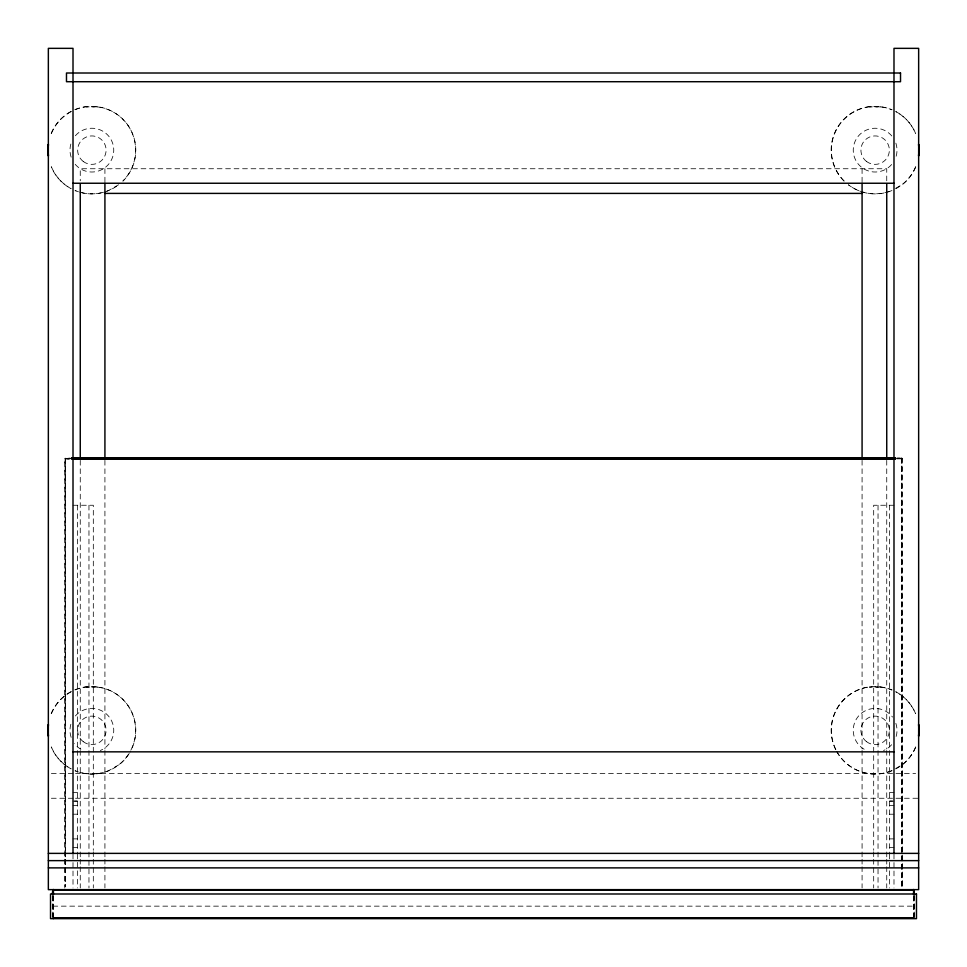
<?xml version="1.0" encoding="UTF-8"?>
<svg xmlns="http://www.w3.org/2000/svg" width="967" height="967" viewBox="0 0 967 967"><rect width="100%" height="100%" fill="white"/><g stroke="black" fill="none" stroke-linecap="round" stroke-linejoin="round"><path stroke-width="0.73" stroke-dasharray="4.83 3.63" d="M70.059 458.841C67.194 460.546 64.414 457.318 64.982 458.841L64.825 888.057M70.059 458.116L64.849 458.624L70.059 458.624M70.059 458.298L65.079 458.382L65.127 850.404M901.86 458.841L901.86 458.14L902.344 888.057M70.059 458.443L64.849 458.624L65.526 458.298M897.11 458.201L901.86 458.14L902.344 458.841L901.643 458.116L897.11 458.14M902.138 458.334L897.11 458.443M895.841 188.202L901.848 184.757M118.578 764.957L108.667 770.651A43.769 43.769 0 0 1 75.039 770.735A43.769 43.769 0 0 0 129.082 753.353M895.841 768.402L901.848 764.957M902.223 458.479L901.643 458.201M902.259 458.648L897.11 458.624M64.994 458.672L65.526 458.624M65.321 458.165L65.526 850.404M97.594 106.866L86.136 106.866L94.428 106.866M880.864 106.866L869.406 106.866L877.698 106.866M897.11 458.841L902.284 458.841M73.008 505.257L93.316 505.257L93.316 850.295M893.991 505.257L873.684 505.257L873.684 850.295M97.594 687.066L86.136 687.066L94.428 687.066M880.864 687.066L869.406 687.066L877.698 687.066M51.372 773.6L74.036 773.6M75.547 773.6L894.475 773.6M895.986 773.6L915.628 773.6M73.008 792.589L77.36 792.457M889.64 792.589L893.991 792.457M51.372 798.258L74.036 798.258M75.547 798.258L894.475 798.258M895.986 798.258L918.65 798.258M74.459 801.027L77.36 801.027M889.64 801.027L892.541 801.027M73.008 801.159L77.36 801.159M889.64 801.159L893.991 801.159M73.008 805.511L77.36 805.511M889.64 805.511L893.991 805.511M73.008 814.214L77.36 814.202M889.64 814.214L893.991 814.214M73.008 838.872L77.36 838.897M889.64 838.897L893.991 838.872M73.008 847.576L77.36 847.551M889.64 847.576L893.991 847.576M52.871 906.152L914.202 906.152M901.643 458.443L901.86 888.057M901.848 458.165L901.643 888.057M65.14 458.213L65.309 850.404M902.09 458.382L902.187 888.057M914.202 895.104L914.25 916.474M914.117 896.083L914.117 916.474M913.888 896.083L913.888 916.474M913.573 896.083L913.573 916.474M893.991 854.103L893.991 887.96M889.64 505.257L889.64 853.305M889.64 854.103L889.64 860.848M889.64 862.346L889.64 887.96M886.739 180.829L886.739 168.742L80.261 168.742L80.261 180.829M886.739 460.352L886.739 748.942M886.739 750.452L886.739 857.729M886.739 859.24L886.739 865.284M886.739 866.795L886.739 887.948M878.036 505.257L878.036 887.96M873.684 851.806L873.684 857.826M873.684 859.337L873.684 887.96M862.081 168.742L862.081 181.796M862.081 460.352L862.081 748.942M862.081 750.452L862.081 857.729M862.081 859.24L862.081 865.284M862.081 866.795L862.081 887.948M104.919 168.742L104.919 181.796M104.919 460.352L104.919 748.942M104.919 750.452L104.919 857.729M104.919 859.24L104.919 865.284M104.919 866.795L104.919 887.948M93.316 851.806L93.316 857.826M93.316 859.337L93.316 887.96M88.964 505.257L88.964 887.96M80.261 460.352L80.261 748.942M80.261 750.452L80.261 857.729M80.261 859.24L80.261 865.284M80.261 866.795L80.261 887.948M77.36 505.257L77.36 853.305M77.36 854.103L77.36 860.848M77.36 862.346L77.36 887.96M73.008 854.103L73.008 887.96M65.526 851.915L65.526 857.934M65.526 859.445L65.526 886.546M65.309 851.915L65.309 857.934M65.309 859.445L65.309 886.546M65.127 851.915L65.127 857.934M65.127 859.445L65.127 886.546M53.427 896.083L53.427 916.474M53.112 896.083L53.112 916.474M52.871 895.104L52.883 916.474M52.702 896.083L52.702 916.474M75.366 135.755A21.878 21.878 0 0 1 107.325 134.643A21.878 21.878 0 0 1 106.285 166.602A21.878 21.878 0 0 1 74.471 163.411M71.135 157.137A21.878 21.878 0 0 1 71.631 141.798M75.039 109.73A43.769 43.769 0 0 1 122.906 180.986M51.396 166.795A43.769 43.769 0 0 0 71.147 188.686A43.769 43.769 0 0 1 51.251 166.856M51.396 133.47A43.769 43.769 0 0 1 73.722 110.298M51.191 133.386A43.769 43.769 0 0 1 73.661 110.153M74.979 109.585A43.769 43.769 0 0 1 86.111 106.636M97.582 106.914A43.636 43.636 0 0 1 122.99 181.083M895.865 143.128A21.878 21.878 0 0 1 895.369 158.467M891.634 164.511A21.878 21.878 0 0 1 859.675 165.623A21.878 21.878 0 0 1 860.715 133.664A21.878 21.878 0 0 1 892.529 136.855M915.604 166.795A43.769 43.769 0 0 1 893.278 189.967M891.961 190.535A43.769 43.769 0 0 1 848.397 184.782A43.769 43.769 0 0 0 891.912 190.39M844.094 180.986A43.769 43.769 0 0 1 891.961 109.73M895.853 111.58A43.769 43.769 0 0 1 915.604 133.47A43.636 43.636 0 0 0 895.817 111.628M844.034 181.059A43.769 43.769 0 0 1 869.381 106.636M915.761 166.868A43.636 43.636 0 0 1 901.945 184.866M880.852 106.914A43.636 43.636 0 0 1 891.925 109.815M895.865 723.328A21.878 21.878 0 0 1 895.369 738.667M891.634 744.711A21.878 21.878 0 0 1 883.548 750.537M864.147 749.256A21.878 21.878 0 0 1 858.72 715.858A21.878 21.878 0 0 1 892.529 717.055M915.604 746.995A43.769 43.769 0 0 1 893.278 770.167M891.961 770.735A43.769 43.769 0 0 1 836.479 750.863M835.839 749.594A43.769 43.769 0 0 1 891.961 689.93M895.853 691.78A43.769 43.769 0 0 1 915.604 713.67A43.636 43.636 0 0 0 895.817 691.828M891.912 770.59A43.769 43.769 0 0 1 836.358 750.936M835.693 749.655A43.769 43.769 0 0 1 869.381 686.836M915.761 747.068A43.636 43.636 0 0 1 901.945 765.066M880.852 687.114A43.636 43.636 0 0 1 891.925 690.015M75.366 715.955A21.878 21.878 0 0 1 109.622 717.538A21.878 21.878 0 0 1 100.278 750.537M80.877 749.256A21.878 21.878 0 0 1 74.471 743.611M71.135 737.337A21.878 21.878 0 0 1 71.631 721.998M75.039 689.93A43.769 43.769 0 0 1 129.82 752.121M51.396 746.995A43.769 43.769 0 0 0 71.147 768.886A43.769 43.769 0 0 1 51.251 747.056M51.396 713.67A43.769 43.769 0 0 1 73.722 690.498M51.191 713.586A43.769 43.769 0 0 1 73.661 690.353M74.979 689.785A43.769 43.769 0 0 1 86.111 686.836M97.582 687.114A43.636 43.636 0 0 1 129.965 752.205M129.215 753.438A43.636 43.636 0 0 1 118.675 765.066M118.578 184.757L108.667 190.451A43.769 43.769 0 0 1 75.039 190.535A43.769 43.769 0 0 0 118.603 184.782M83.21 161.429A14.227 14.227 0 0 0 105.971 151.976A14.227 14.227 0 0 0 86.414 137A14.227 14.227 0 0 0 83.21 161.429M866.48 161.429A14.227 14.227 0 0 0 889.241 151.976A14.227 14.227 0 0 0 869.684 137A14.227 14.227 0 0 0 866.48 161.429M866.48 741.629A14.227 14.227 0 0 0 889.241 732.176A14.227 14.227 0 0 0 869.684 717.2A14.227 14.227 0 0 0 866.48 741.629M83.21 741.629A14.227 14.227 0 0 0 105.971 732.176A14.227 14.227 0 0 0 86.414 717.2A14.227 14.227 0 0 0 83.21 741.629"/><path stroke-width="1.45" d="M52.871 892.601L52.871 891.792M52.871 891.32L52.871 890.365M52.883 890.256C53.548 887.887 51.722 893.726 52.702 894.62M53.427 894.62L53.427 889.531L52.75 890.256L914.298 890.256L913.573 889.531L913.573 894.62M913.863 918.215L52.798 918.215L53.427 918.239M53.427 918.602L52.75 918.239L914.25 918.239L913.573 918.239M914.25 890.256L913.863 889.616L913.888 894.62M914.202 889.954L52.798 889.954M73.008 183.246L893.991 183.246M104.919 193.4L862.081 193.4M71.57 458.14L895.599 458.116M71.57 458.201L895.599 458.298M71.57 458.443L895.599 458.443M71.57 458.624L895.599 458.624M71.57 458.841L895.599 458.841M73.008 751.842L893.991 751.842M48.35 853.377L918.65 853.377M48.35 860.63L918.65 860.63M48.35 867.883L918.65 867.883M53.112 889.567L53.112 894.62M914.02 889.797L914.117 894.62M914.202 890.051L914.298 894.62M893.991 853.377L893.991 48.35L918.65 48.35L918.65 889.64L48.35 889.64L48.35 48.35L73.008 48.35L73.008 853.377M886.739 183.851L886.739 458.841M862.081 183.246L862.081 458.841M104.919 183.246L104.919 458.841M80.261 183.851L80.261 458.841M52.871 890.051L52.883 894.62M48.471 155.808A43.769 43.769 0 0 1 48.471 144.446M48.277 155.832A43.769 43.769 0 0 1 48.253 144.421M918.529 144.446A43.769 43.769 0 0 1 918.529 155.808M918.674 144.434A43.636 43.636 0 0 1 918.698 155.832M918.529 724.646A43.769 43.769 0 0 1 918.529 736.008M918.674 724.634A43.636 43.636 0 0 1 918.698 736.032M48.471 736.008A43.769 43.769 0 0 1 48.471 724.646M48.277 736.032A43.769 43.769 0 0 1 48.253 724.621M900.519 73.008L66.481 73.008L66.481 81.711L900.519 81.711L900.519 73.008M916.474 893.991L50.526 893.991L50.526 918.65L916.474 918.65L916.474 893.991"/></g></svg>
